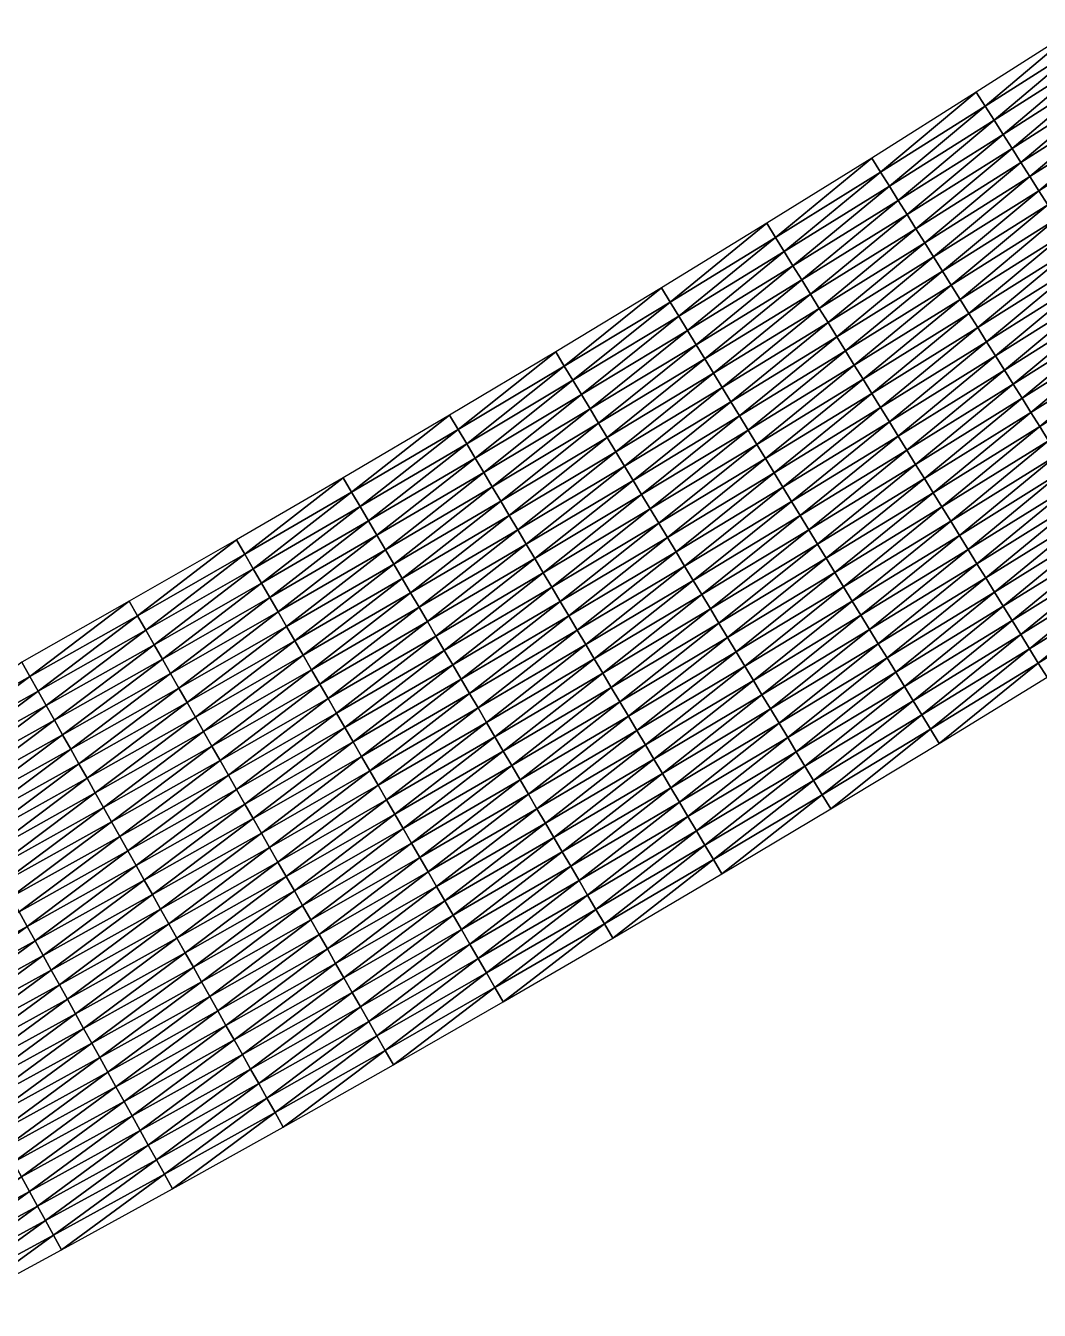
# Model space of a CAD drawing. Header units: metres. Extents: x 479979 to 482619, y 6959976 to 6961524.
# Drawn here: x 481952.3 to 482073.8, y 6960982.3 to 6961136.4 of the extents above; entities that cross this region are included whole.
import ezdxf

# ---------------------------------------------------------------- set-up
doc = ezdxf.new("R2010")
doc.units = ezdxf.units.M

msp = doc.modelspace()

# ---------------------------------------------------------------- meshes
at = {"layer": 'WORKING_PLATFORM_TOP'}
mesh = msp.add_polyface(dxfattribs=at)
corners = [(482054.803, 6961090.623, 7.905), (482067.521, 6961098.525, 7.97), (482066.46, 6961100.221, 7.977), (482072.823, 6961090.047, 7.931), (482085.547, 6961098.056, 7.996), (482084.476, 6961099.745, 8.004), (482071.763, 6961091.743, 7.939), (482083.406, 6961101.435, 8.012), (482070.702, 6961093.438, 7.946), (482082.336, 6961103.124, 8.019), (482069.642, 6961095.134, 7.954), (482081.265, 6961104.814, 8.027), (482068.581, 6961096.83, 7.962), (482080.195, 6961106.503, 8.034), (482079.125, 6961108.193, 8.042), (482078.055, 6961109.882, 8.05), (482065.4, 6961101.917, 7.985), (482076.984, 6961111.572, 8.057), (482064.339, 6961103.612, 7.993), (482075.914, 6961113.261, 8.065), (482063.279, 6961105.308, 8), (482074.844, 6961114.951, 8.073), (482062.218, 6961107.004, 8.008), (482073.773, 6961116.64, 7.58), (482061.158, 6961108.699, 7.516), (482072.703, 6961118.33, 7.588), (482060.097, 6961110.395, 7.523), (482071.633, 6961120.019, 7.596), (482059.037, 6961112.091, 7.531), (482070.562, 6961121.709, 7.603), (482057.976, 6961113.786, 7.539), (482069.492, 6961123.398, 7.611), (482056.916, 6961115.482, 7.547), (482068.422, 6961125.088, 7.619), (482055.855, 6961117.178, 7.554), (482067.351, 6961126.777, 7.626), (482054.795, 6961118.873, 7.562), (482066.281, 6961128.467, 7.634), (482090.666, 6961117.923, 8.115), (482089.586, 6961119.606, 8.123), (482088.506, 6961121.29, 8.13), (482087.426, 6961122.973, 8.138), (482086.346, 6961124.656, 7.646), (482085.266, 6961126.34, 7.653), (482084.186, 6961128.023, 7.661), (482083.106, 6961129.706, 7.668), (482082.026, 6961131.39, 7.676), (482080.946, 6961133.073, 7.684), (482079.866, 6961134.756, 7.691), (482078.786, 6961136.44, 7.699)]
mesh.append_faces([[corners[k] for k in face] for face in [(0, 1, 2), (3, 4, 5), (6, 5, 7), (8, 7, 9), (8, 9, 10), (10, 9, 11), (10, 11, 12), (12, 11, 13), (12, 13, 1), (1, 13, 14), (1, 14, 2), (2, 14, 15), (2, 15, 16), (16, 15, 17), (16, 17, 18), (18, 17, 19), (18, 19, 20), (20, 19, 21), (20, 21, 22), (22, 21, 23), (22, 23, 24), (24, 23, 25), (24, 25, 26), (26, 25, 27), (26, 27, 28), (28, 27, 29), (28, 29, 30), (30, 29, 31), (32, 31, 33), (34, 33, 35), (36, 35, 37), (14, 38, 15), (15, 39, 17), (17, 40, 19), (19, 41, 21), (21, 42, 23), (23, 42, 43), (23, 43, 25), (25, 43, 44), (25, 44, 27), (27, 44, 45), (27, 45, 29), (29, 45, 46), (29, 46, 31), (31, 46, 47), (31, 47, 33), (33, 47, 48), (33, 48, 35), (35, 48, 49), (35, 49, 37)]])
mesh = msp.add_polyface(dxfattribs=at)
corners = [(482019.962, 6961090.472, 7.35), (482032.676, 6961098.168, 7.412), (482031.636, 6961099.876, 7.42), (482018.931, 6961092.186, 7.358), (482030.595, 6961101.584, 7.428), (482017.901, 6961093.9, 7.365), (482029.554, 6961103.292, 7.435), (482016.87, 6961095.614, 7.373), (482028.514, 6961105, 7.443), (482015.84, 6961097.328, 7.381), (482036.839, 6961091.336, 7.881), (482049.55, 6961099.132, 7.944), (482048.499, 6961100.834, 7.461), (482035.798, 6961093.044, 7.432), (482047.449, 6961102.536, 7.46), (482034.758, 6961094.752, 7.396), (482046.398, 6961104.237, 7.467), (482033.717, 6961096.46, 7.404), (482045.348, 6961105.939, 7.475), (482044.297, 6961107.641, 7.483), (482043.246, 6961109.343, 7.491), (482042.196, 6961111.045, 7.498), (482041.145, 6961112.746, 7.506), (482053.753, 6961092.325, 7.913), (482066.46, 6961100.221, 7.977), (482065.4, 6961101.917, 7.985), (482052.702, 6961094.026, 7.921), (482064.339, 6961103.612, 7.993), (482051.651, 6961095.728, 7.929), (482063.279, 6961105.308, 8), (482050.601, 6961097.43, 7.936), (482062.218, 6961107.004, 8.008), (482061.158, 6961108.699, 7.516), (482060.097, 6961110.395, 7.523), (482059.037, 6961112.091, 7.531), (482057.976, 6961113.786, 7.539), (482056.916, 6961115.482, 7.547), (482055.855, 6961117.178, 7.554), (482054.795, 6961118.873, 7.562), (482053.734, 6961120.569, 7.57), (482069.492, 6961123.398, 7.611), (482068.422, 6961125.088, 7.619), (482067.351, 6961126.777, 7.626), (482066.281, 6961128.467, 7.634)]
mesh.append_faces([[corners[k] for k in face] for face in [(0, 1, 2), (3, 2, 4), (3, 4, 5), (5, 4, 6), (5, 6, 7), (7, 6, 8), (7, 8, 9), (10, 11, 12), (13, 12, 14), (13, 14, 15), (15, 14, 16), (15, 16, 17), (17, 16, 18), (17, 18, 1), (1, 18, 19), (1, 19, 2), (2, 19, 20), (2, 20, 4), (4, 20, 21), (4, 21, 6), (6, 21, 22), (6, 22, 8), (23, 24, 25), (23, 25, 26), (26, 25, 27), (26, 27, 28), (28, 27, 29), (28, 29, 30), (30, 29, 31), (30, 31, 11), (11, 31, 32), (11, 32, 12), (12, 32, 33), (12, 33, 14), (14, 33, 34), (14, 34, 16), (16, 34, 35), (16, 35, 18), (18, 35, 36), (18, 36, 19), (19, 36, 37), (19, 37, 20), (20, 37, 38), (20, 38, 21), (21, 38, 39), (21, 39, 22), (35, 40, 36), (36, 41, 37), (37, 42, 38), (38, 43, 39)]])
mesh = msp.add_polyface(dxfattribs=at)
corners = [(482061.814, 6961050.345, 7.193), (482074.765, 6961058.288, 7.258), (482073.714, 6961059.99, 7.266), (482060.773, 6961052.053, 7.201), (482072.664, 6961061.692, 7.273), (482059.733, 6961053.761, 7.209), (482071.613, 6961063.394, 7.281), (482058.692, 6961055.469, 7.217), (482070.562, 6961065.095, 7.289), (482057.651, 6961057.177, 7.225), (482069.512, 6961066.797, 7.297), (482087.671, 6961066.308, 7.323), (482086.61, 6961068.003, 7.331), (482085.55, 6961069.699, 7.339), (482084.489, 6961071.395, 7.346), (482083.429, 6961073.09, 7.354), (482082.368, 6961074.786, 7.362), (482081.308, 6961076.482, 7.369), (482068.461, 6961068.499, 7.304), (482080.247, 6961078.177, 7.49), (482067.411, 6961070.201, 7.461), (482079.186, 6961079.873, 7.885), (482066.36, 6961071.903, 7.82), (482078.126, 6961081.569, 7.893), (482065.309, 6961073.605, 7.828), (482077.065, 6961083.264, 7.9), (482064.259, 6961075.306, 7.835), (482076.005, 6961084.96, 7.908), (482063.208, 6961077.008, 7.843), (482074.944, 6961086.656, 7.916), (482062.158, 6961078.71, 7.851), (482073.884, 6961088.351, 7.923), (482061.107, 6961080.412, 7.859), (482072.823, 6961090.047, 7.931), (482060.056, 6961082.114, 7.866), (482071.763, 6961091.743, 7.939), (482059.006, 6961083.815, 7.874), (482070.702, 6961093.438, 7.946), (482057.955, 6961085.517, 7.882), (482069.642, 6961095.134, 7.954), (482056.904, 6961087.219, 7.89), (482068.581, 6961096.83, 7.962), (482093.039, 6961086.229, 7.518), (482091.969, 6961087.919, 7.95), (482090.898, 6961089.608, 7.958), (482089.828, 6961091.298, 7.966), (482088.758, 6961092.987, 7.973), (482087.687, 6961094.677, 7.981), (482086.617, 6961096.366, 7.989), (482085.547, 6961098.056, 7.996), (482084.476, 6961099.745, 8.004), (482083.406, 6961101.435, 8.012)]
mesh.append_faces([[corners[k] for k in face] for face in [(0, 1, 2), (0, 2, 3), (3, 2, 4), (5, 4, 6), (7, 6, 8), (9, 8, 10), (1, 11, 12), (1, 12, 2), (2, 12, 13), (2, 13, 4), (4, 13, 14), (4, 14, 6), (6, 14, 15), (6, 15, 8), (8, 15, 16), (8, 16, 10), (10, 16, 17), (10, 17, 18), (18, 17, 19), (18, 19, 20), (20, 19, 21), (20, 21, 22), (22, 21, 23), (22, 23, 24), (24, 23, 25), (24, 25, 26), (26, 25, 27), (26, 27, 28), (28, 27, 29), (28, 29, 30), (30, 29, 31), (30, 31, 32), (32, 31, 33), (34, 33, 35), (36, 35, 37), (38, 37, 39), (40, 39, 41), (17, 42, 19), (19, 43, 21), (21, 44, 23), (23, 45, 25), (25, 46, 27), (27, 46, 47), (27, 47, 29), (29, 47, 48), (29, 48, 31), (31, 48, 49), (31, 49, 33), (33, 50, 35), (35, 51, 37)]])
mesh = msp.add_polyface(dxfattribs=at)
corners = [(482007.536, 6961052.87, 7.625), (482020.47, 6961060.491, 7.686), (482019.449, 6961062.212, 7.694), (482024.551, 6961053.611, 7.654), (482037.481, 6961061.333, 7.716), (482036.451, 6961063.047, 7.724), (482023.531, 6961055.331, 7.662), (482035.42, 6961064.761, 7.732), (482022.51, 6961057.051, 7.67), (482034.39, 6961066.476, 7.74), (482021.49, 6961058.771, 7.678), (482033.359, 6961068.19, 7.748), (482032.329, 6961069.904, 7.756), (482031.298, 6961071.618, 7.763), (482018.429, 6961063.932, 7.702), (482030.267, 6961073.332, 7.771), (482017.408, 6961065.652, 7.709), (482029.237, 6961075.046, 7.779), (482016.388, 6961067.372, 7.717), (482028.206, 6961076.76, 7.787), (482015.367, 6961069.092, 7.725), (482027.176, 6961078.474, 7.795), (482014.347, 6961070.812, 7.733), (482026.145, 6961080.188, 7.803), (482013.327, 6961072.532, 7.741), (482025.115, 6961081.902, 7.81), (482012.306, 6961074.252, 7.749), (482024.084, 6961083.616, 7.818), (482011.286, 6961075.972, 7.757), (482023.054, 6961085.33, 7.403), (482010.265, 6961077.692, 7.374), (482022.023, 6961087.044, 7.334), (482009.245, 6961079.412, 7.273), (482020.992, 6961088.758, 7.342), (482008.224, 6961081.133, 7.281), (482019.962, 6961090.472, 7.35), (482044.123, 6961079.38, 7.826), (482043.083, 6961081.088, 7.834), (482042.042, 6961082.796, 7.842), (482041.001, 6961084.504, 7.85), (482039.961, 6961086.212, 7.857), (482038.92, 6961087.92, 7.865), (482037.879, 6961089.628, 7.873), (482036.839, 6961091.336, 7.881), (482035.798, 6961093.044, 7.432), (482034.758, 6961094.752, 7.396), (482033.717, 6961096.46, 7.404), (482032.676, 6961098.168, 7.412), (482031.636, 6961099.876, 7.42), (482018.931, 6961092.186, 7.358)]
mesh.append_faces([[corners[k] for k in face] for face in [(0, 1, 2), (3, 4, 5), (6, 5, 7), (6, 7, 8), (8, 7, 9), (8, 9, 10), (10, 9, 11), (10, 11, 1), (1, 11, 12), (1, 12, 2), (2, 12, 13), (2, 13, 14), (14, 13, 15), (14, 15, 16), (16, 15, 17), (16, 17, 18), (18, 17, 19), (18, 19, 20), (20, 19, 21), (20, 21, 22), (22, 21, 23), (22, 23, 24), (24, 23, 25), (24, 25, 26), (26, 25, 27), (26, 27, 28), (28, 27, 29), (30, 29, 31), (32, 31, 33), (34, 33, 35), (12, 36, 13), (13, 37, 15), (15, 38, 17), (17, 39, 19), (19, 40, 21), (21, 40, 41), (21, 41, 23), (23, 41, 42), (23, 42, 25), (25, 42, 43), (25, 43, 27), (27, 43, 44), (27, 44, 29), (29, 44, 45), (29, 45, 31), (31, 45, 46), (31, 46, 33), (33, 46, 47), (33, 47, 35), (35, 48, 49)]])
mesh = msp.add_polyface(dxfattribs=at)
corners = [(482035.42, 6961064.761, 7.732), (482048.286, 6961072.548, 7.795), (482047.245, 6961074.256, 7.803), (482034.39, 6961066.476, 7.74), (482046.204, 6961075.964, 7.811), (482033.359, 6961068.19, 7.748), (482045.164, 6961077.672, 7.818), (482032.329, 6961069.904, 7.756), (482044.123, 6961079.38, 7.826), (482031.298, 6961071.618, 7.763), (482043.083, 6961081.088, 7.834), (482030.267, 6961073.332, 7.771), (482042.042, 6961082.796, 7.842), (482029.237, 6961075.046, 7.779), (482041.001, 6961084.504, 7.85), (482028.206, 6961076.76, 7.787), (482039.961, 6961086.212, 7.857), (482053.489, 6961064.009, 7.756), (482066.36, 6961071.903, 7.82), (482065.309, 6961073.605, 7.828), (482052.448, 6961065.717, 7.764), (482064.259, 6961075.306, 7.835), (482051.408, 6961067.425, 7.772), (482063.208, 6961077.008, 7.843), (482050.367, 6961069.133, 7.779), (482062.158, 6961078.71, 7.851), (482049.326, 6961070.841, 7.787), (482061.107, 6961080.412, 7.859), (482060.056, 6961082.114, 7.866), (482059.006, 6961083.815, 7.874), (482057.955, 6961085.517, 7.882), (482056.904, 6961087.219, 7.89), (482055.854, 6961088.921, 7.898), (482054.803, 6961090.623, 7.905), (482053.753, 6961092.325, 7.913), (482052.702, 6961094.026, 7.921), (482051.651, 6961095.728, 7.929), (482038.92, 6961087.92, 7.865), (482050.601, 6961097.43, 7.936), (482037.879, 6961089.628, 7.873), (482049.55, 6961099.132, 7.944), (482036.839, 6961091.336, 7.881), (482048.499, 6961100.834, 7.461), (482035.798, 6961093.044, 7.432), (482072.823, 6961090.047, 7.931), (482071.763, 6961091.743, 7.939), (482070.702, 6961093.438, 7.946), (482069.642, 6961095.134, 7.954), (482068.581, 6961096.83, 7.962), (482067.521, 6961098.525, 7.97), (482066.46, 6961100.221, 7.977)]
mesh.append_faces([[corners[k] for k in face] for face in [(0, 1, 2), (3, 2, 4), (3, 4, 5), (5, 4, 6), (5, 6, 7), (7, 6, 8), (9, 8, 10), (11, 10, 12), (13, 12, 14), (15, 14, 16), (17, 18, 19), (20, 19, 21), (20, 21, 22), (22, 21, 23), (22, 23, 24), (24, 23, 25), (24, 25, 26), (26, 25, 27), (26, 27, 1), (1, 27, 28), (1, 28, 2), (2, 28, 29), (2, 29, 4), (4, 29, 30), (4, 30, 6), (6, 30, 31), (6, 31, 8), (8, 31, 32), (8, 32, 10), (10, 32, 33), (10, 33, 12), (12, 33, 34), (12, 34, 14), (14, 34, 35), (14, 35, 16), (16, 35, 36), (16, 36, 37), (37, 36, 38), (37, 38, 39), (39, 38, 40), (39, 40, 41), (41, 42, 43), (27, 44, 28), (28, 45, 29), (29, 46, 30), (30, 47, 31), (31, 48, 32), (32, 48, 49), (32, 49, 33), (33, 50, 34)]])
mesh = msp.add_polyface(dxfattribs=at)
corners = [(481990.557, 6961052.254, 7.597), (482003.495, 6961059.774, 7.657), (482002.484, 6961061.501, 7.665), (481989.557, 6961053.986, 7.605), (482001.474, 6961063.227, 7.673), (481988.557, 6961055.718, 7.613), (482000.464, 6961064.953, 7.681), (481987.557, 6961057.45, 7.621), (481999.454, 6961066.679, 7.689), (481986.557, 6961059.182, 7.629), (481998.443, 6961068.405, 7.696), (481985.557, 6961060.914, 7.637), (481997.433, 6961070.131, 7.345), (482006.525, 6961054.596, 7.633), (482019.449, 6961062.212, 7.694), (482018.429, 6961063.932, 7.702), (482005.515, 6961056.322, 7.641), (482017.408, 6961065.652, 7.709), (482004.505, 6961058.048, 7.649), (482016.388, 6961067.372, 7.717), (482015.367, 6961069.092, 7.725), (482014.347, 6961070.812, 7.733), (482013.327, 6961072.532, 7.741), (482012.306, 6961074.252, 7.749), (482011.286, 6961075.972, 7.757), (482010.265, 6961077.692, 7.374), (482009.245, 6961079.412, 7.273), (481996.423, 6961071.857, 7.212), (482008.224, 6961081.133, 7.281), (481995.413, 6961073.583, 7.22), (482007.204, 6961082.853, 7.288), (481994.402, 6961075.309, 7.228), (482006.184, 6961084.573, 7.296), (481993.392, 6961077.035, 7.236), (482005.163, 6961086.293, 7.304), (481992.382, 6961078.762, 7.244), (482004.143, 6961088.013, 7.312), (481991.372, 6961080.488, 7.252), (482003.122, 6961089.733, 7.32), (481990.362, 6961082.214, 7.26), (482023.054, 6961085.33, 7.403), (482022.023, 6961087.044, 7.334), (482020.992, 6961088.758, 7.342), (482019.962, 6961090.472, 7.35), (482018.931, 6961092.186, 7.358), (482017.901, 6961093.9, 7.365), (482016.87, 6961095.614, 7.373), (482015.84, 6961097.328, 7.381)]
mesh.append_faces([[corners[k] for k in face] for face in [(0, 1, 2), (3, 2, 4), (5, 4, 6), (7, 6, 8), (9, 8, 10), (11, 10, 12), (13, 14, 15), (13, 15, 16), (16, 15, 17), (16, 17, 18), (18, 17, 19), (18, 19, 1), (1, 19, 20), (1, 20, 2), (2, 20, 21), (2, 21, 4), (4, 21, 22), (4, 22, 6), (6, 22, 23), (6, 23, 8), (8, 23, 24), (8, 24, 10), (10, 24, 25), (10, 25, 12), (12, 25, 26), (12, 26, 27), (27, 26, 28), (27, 28, 29), (29, 28, 30), (29, 30, 31), (31, 30, 32), (31, 32, 33), (33, 32, 34), (33, 34, 35), (35, 34, 36), (35, 36, 37), (37, 36, 38), (37, 38, 39), (24, 40, 25), (25, 41, 26), (26, 42, 28), (28, 43, 30), (30, 43, 44), (30, 44, 32), (32, 44, 45), (32, 45, 34), (34, 45, 46), (34, 46, 36), (36, 46, 47), (36, 47, 38)]])
mesh = msp.add_polyface(dxfattribs=at)
corners = [(481960.632, 6961044.418, 7.514), (481973.616, 6961051.762, 7.571), (481972.627, 6961053.5, 7.579), (481959.652, 6961046.162, 7.522), (481971.637, 6961055.238, 7.288), (481958.673, 6961047.905, 7.26), (481970.647, 6961056.976, 7.095), (481957.693, 6961049.649, 7.039), (481969.658, 6961058.714, 7.103), (481956.714, 6961051.393, 7.047), (481968.668, 6961060.451, 7.111), (481955.734, 6961053.137, 7.055), (481967.678, 6961062.189, 7.119), (481977.575, 6961044.81, 7.539), (481990.557, 6961052.254, 7.597), (481989.557, 6961053.986, 7.605), (481976.586, 6961046.548, 7.547), (481988.557, 6961055.718, 7.613), (481975.596, 6961048.286, 7.555), (481987.557, 6961057.45, 7.621), (481974.606, 6961050.024, 7.563), (481986.557, 6961059.182, 7.629), (481985.557, 6961060.914, 7.637), (481984.557, 6961062.646, 7.316), (481983.557, 6961064.378, 7.153), (481982.557, 6961066.11, 7.161), (481981.557, 6961067.842, 7.169), (481980.557, 6961069.574, 7.177), (481979.557, 6961071.306, 7.185), (481966.688, 6961063.927, 7.127), (481978.557, 6961073.038, 7.193), (481965.699, 6961065.665, 7.135), (481977.557, 6961074.771, 7.201), (481964.709, 6961067.403, 7.143), (482001.474, 6961063.227, 7.673), (482000.464, 6961064.953, 7.681), (481999.454, 6961066.679, 7.689), (481998.443, 6961068.405, 7.696), (481997.433, 6961070.131, 7.345), (481996.423, 6961071.857, 7.212), (481995.413, 6961073.583, 7.22), (481994.402, 6961075.309, 7.228), (481993.392, 6961077.035, 7.236), (481992.382, 6961078.762, 7.244), (481991.372, 6961080.488, 7.252), (481990.362, 6961082.214, 7.26)]
mesh.append_faces([[corners[k] for k in face] for face in [(0, 1, 2), (3, 2, 4), (5, 4, 6), (7, 6, 8), (9, 8, 10), (11, 10, 12), (13, 14, 15), (16, 15, 17), (16, 17, 18), (18, 17, 19), (18, 19, 20), (20, 19, 21), (20, 21, 1), (1, 21, 22), (1, 22, 2), (2, 22, 23), (2, 23, 4), (4, 23, 24), (4, 24, 6), (6, 24, 25), (6, 25, 8), (8, 25, 26), (8, 26, 10), (10, 26, 27), (10, 27, 12), (12, 27, 28), (12, 28, 29), (29, 28, 30), (29, 30, 31), (31, 30, 32), (31, 32, 33), (15, 34, 17), (17, 35, 19), (19, 36, 21), (21, 37, 22), (22, 38, 23), (23, 38, 39), (23, 39, 24), (24, 39, 40), (24, 40, 25), (25, 40, 41), (25, 41, 26), (26, 41, 42), (26, 42, 27), (27, 42, 43), (27, 43, 28), (28, 43, 44), (28, 44, 30), (30, 44, 45), (30, 45, 32)]])
mesh = msp.add_polyface(dxfattribs=at)
corners = [(482035.776, 6961034.69, 7.067), (482048.818, 6961042.479, 7.13), (482047.787, 6961044.193, 7.138), (482034.756, 6961036.41, 7.075), (482046.756, 6961045.907, 7.146), (482033.735, 6961038.13, 7.083), (482045.726, 6961047.621, 7.153), (482032.715, 6961039.85, 7.091), (482044.695, 6961049.335, 7.161), (482031.694, 6961041.57, 7.099), (482043.665, 6961051.049, 7.169), (482030.674, 6961043.29, 7.107), (482042.634, 6961052.763, 7.177), (482029.653, 6961045.011, 7.115), (482041.604, 6961054.477, 7.403), (482028.633, 6961046.731, 7.374), (482040.573, 6961056.191, 7.693), (482061.814, 6961050.345, 7.193), (482060.773, 6961052.053, 7.201), (482059.733, 6961053.761, 7.209), (482058.692, 6961055.469, 7.217), (482057.651, 6961057.177, 7.225), (482056.611, 6961058.885, 7.232), (482055.57, 6961060.593, 7.24), (482054.53, 6961062.301, 7.432), (482053.489, 6961064.009, 7.756), (482052.448, 6961065.717, 7.764), (482039.543, 6961057.905, 7.701), (482051.408, 6961067.425, 7.772), (482038.512, 6961059.619, 7.708), (482050.367, 6961069.133, 7.779), (482037.481, 6961061.333, 7.716), (482049.326, 6961070.841, 7.787), (482036.451, 6961063.047, 7.724), (482048.286, 6961072.548, 7.795), (482035.42, 6961064.761, 7.732), (482047.245, 6961074.256, 7.803), (482034.39, 6961066.476, 7.74), (482072.664, 6961061.692, 7.273), (482071.613, 6961063.394, 7.281), (482070.562, 6961065.095, 7.289), (482069.512, 6961066.797, 7.297), (482068.461, 6961068.499, 7.304), (482067.411, 6961070.201, 7.461), (482066.36, 6961071.903, 7.82), (482065.309, 6961073.605, 7.828)]
mesh.append_faces([[corners[k] for k in face] for face in [(0, 1, 2), (0, 2, 3), (3, 2, 4), (3, 4, 5), (5, 4, 6), (5, 6, 7), (7, 6, 8), (7, 8, 9), (9, 8, 10), (11, 10, 12), (13, 12, 14), (15, 14, 16), (1, 17, 18), (1, 18, 2), (2, 18, 19), (2, 19, 4), (4, 19, 20), (4, 20, 6), (6, 20, 21), (6, 21, 8), (8, 21, 22), (8, 22, 10), (10, 22, 23), (10, 23, 12), (12, 23, 24), (12, 24, 14), (14, 24, 25), (14, 25, 16), (16, 25, 26), (16, 26, 27), (27, 26, 28), (27, 28, 29), (29, 28, 30), (29, 30, 31), (31, 30, 32), (31, 32, 33), (33, 32, 34), (33, 34, 35), (35, 36, 37), (18, 38, 19), (19, 39, 20), (20, 40, 21), (21, 41, 22), (22, 41, 42), (22, 42, 23), (23, 42, 43), (23, 43, 24), (24, 43, 44), (24, 44, 25), (25, 45, 26)]])
mesh = msp.add_polyface(dxfattribs=at)
corners = [(481940.282, 6961019.427, 7.356), (481953.417, 6961026.653, 7.41), (481952.448, 6961028.403, 7.418), (481939.323, 6961021.183, 7.364), (481951.479, 6961030.152, 7.426), (481938.364, 6961022.938, 7.372), (481950.51, 6961031.902, 7.434), (481937.406, 6961024.693, 7.38), (481949.541, 6961033.651, 7.443), (481936.447, 6961026.448, 7.389), (481948.572, 6961035.401, 7.451), (481956.325, 6961021.405, 7.386), (481968.467, 6961030.468, 7.45), (481955.355, 6961023.154, 7.394), (481967.488, 6961032.212, 7.458), (481954.386, 6961024.904, 7.402), (481966.508, 6961033.955, 7.466), (481965.529, 6961035.699, 7.474), (481964.549, 6961037.443, 7.482), (481963.57, 6961039.187, 7.49), (481962.59, 6961040.93, 7.498), (481961.611, 6961042.674, 7.506), (481960.632, 6961044.418, 7.514), (481947.602, 6961037.15, 7.459), (481959.652, 6961046.162, 7.522), (481946.633, 6961038.9, 7.467), (481958.673, 6961047.905, 7.26), (481945.664, 6961040.649, 7.233), (481957.693, 6961049.649, 7.039), (481944.695, 6961042.399, 6.983), (481956.714, 6961051.393, 7.047), (481943.726, 6961044.148, 6.991), (481955.734, 6961053.137, 7.055), (481942.757, 6961045.898, 7), (481954.755, 6961054.88, 7.063), (481941.788, 6961047.647, 7.008), (481953.776, 6961056.624, 7.071), (481940.819, 6961049.397, 7.016), (481952.796, 6961058.368, 7.079), (481939.849, 6961051.146, 7.024), (481951.817, 6961060.112, 7.087), (481971.637, 6961055.238, 7.288), (481970.647, 6961056.976, 7.095), (481969.658, 6961058.714, 7.103), (481968.668, 6961060.451, 7.111), (481967.678, 6961062.189, 7.119), (481966.688, 6961063.927, 7.127), (481965.699, 6961065.665, 7.135), (481964.709, 6961067.403, 7.143)]
mesh.append_faces([[corners[k] for k in face] for face in [(0, 1, 2), (3, 2, 4), (5, 4, 6), (7, 6, 8), (9, 8, 10), (11, 12, 13), (13, 12, 14), (13, 14, 15), (15, 14, 16), (15, 16, 1), (1, 16, 17), (1, 17, 2), (2, 17, 18), (2, 18, 4), (4, 18, 19), (4, 19, 6), (6, 19, 20), (6, 20, 8), (8, 20, 21), (8, 21, 10), (10, 21, 22), (10, 22, 23), (23, 22, 24), (23, 24, 25), (25, 24, 26), (25, 26, 27), (27, 26, 28), (27, 28, 29), (29, 28, 30), (29, 30, 31), (31, 30, 32), (31, 32, 33), (33, 32, 34), (33, 34, 35), (35, 34, 36), (35, 36, 37), (37, 36, 38), (37, 38, 39), (39, 38, 40), (24, 41, 26), (26, 42, 28), (28, 43, 30), (30, 44, 32), (32, 45, 34), (34, 45, 46), (34, 46, 36), (36, 46, 47), (36, 47, 38), (38, 47, 48), (38, 48, 40)]])
mesh = msp.add_polyface(dxfattribs=at)
corners = [(482000.557, 6961034.933, 7.517), (482013.597, 6961042.513, 7.577), (482012.587, 6961044.24, 7.585), (481999.557, 6961036.665, 7.525), (482011.577, 6961045.966, 7.593), (481998.557, 6961038.397, 7.533), (482010.566, 6961047.692, 7.601), (481997.557, 6961040.13, 7.541), (482009.556, 6961049.418, 7.609), (481996.557, 6961041.862, 7.549), (482008.546, 6961051.144, 7.617), (481995.557, 6961043.594, 7.557), (482007.536, 6961052.87, 7.625), (481994.557, 6961045.326, 7.565), (482006.525, 6961054.596, 7.633), (481993.557, 6961047.058, 7.573), (482005.515, 6961056.322, 7.641), (481992.557, 6961048.79, 7.581), (482004.505, 6961058.048, 7.649), (481991.557, 6961050.522, 7.589), (482003.495, 6961059.774, 7.657), (481990.557, 6961052.254, 7.597), (482002.484, 6961061.501, 7.665), (481989.557, 6961053.986, 7.605), (482017.638, 6961035.609, 7.045), (482030.674, 6961043.29, 7.107), (482029.653, 6961045.011, 7.115), (482016.628, 6961037.335, 7.053), (482028.633, 6961046.731, 7.374), (482015.617, 6961039.061, 7.345), (482027.613, 6961048.451, 7.63), (482014.607, 6961040.787, 7.569), (482026.592, 6961050.171, 7.638), (482025.572, 6961051.891, 7.646), (482024.551, 6961053.611, 7.654), (482023.531, 6961055.331, 7.662), (482022.51, 6961057.051, 7.67), (482021.49, 6961058.771, 7.678), (482020.47, 6961060.491, 7.686), (482019.449, 6961062.212, 7.694), (482031.694, 6961041.57, 7.099), (482043.665, 6961051.049, 7.169), (482042.634, 6961052.763, 7.177), (482041.604, 6961054.477, 7.403), (482040.573, 6961056.191, 7.693), (482039.543, 6961057.905, 7.701), (482038.512, 6961059.619, 7.708), (482037.481, 6961061.333, 7.716), (482036.451, 6961063.047, 7.724)]
mesh.append_faces([[corners[k] for k in face] for face in [(0, 1, 2), (3, 2, 4), (5, 4, 6), (5, 6, 7), (7, 6, 8), (7, 8, 9), (9, 8, 10), (9, 10, 11), (11, 10, 12), (11, 12, 13), (13, 12, 14), (13, 14, 15), (15, 14, 16), (15, 16, 17), (17, 16, 18), (17, 18, 19), (19, 18, 20), (19, 20, 21), (21, 22, 23), (24, 25, 26), (27, 26, 28), (27, 28, 29), (29, 28, 30), (29, 30, 31), (31, 30, 32), (31, 32, 1), (1, 32, 33), (1, 33, 2), (2, 33, 34), (2, 34, 4), (4, 34, 35), (4, 35, 6), (6, 35, 36), (6, 36, 8), (8, 36, 37), (8, 37, 10), (10, 37, 38), (10, 38, 12), (12, 39, 14), (40, 41, 25), (25, 42, 26), (26, 43, 28), (28, 44, 30), (30, 44, 45), (30, 45, 32), (32, 45, 46), (32, 46, 33), (33, 46, 47), (33, 47, 34), (34, 48, 35)]])
mesh = msp.add_polyface(dxfattribs=at)
corners = [(481957.294, 6961019.655, 7.378), (481970.426, 6961026.98, 7.433), (481969.446, 6961028.724, 7.441), (481956.325, 6961021.405, 7.386), (481968.467, 6961030.468, 7.45), (481974.344, 6961020.005, 7.401), (481987.473, 6961027.431, 7.458), (481986.483, 6961029.169, 7.466), (481973.364, 6961021.749, 7.409), (481985.493, 6961030.906, 7.475), (481972.385, 6961023.493, 7.417), (481984.503, 6961032.644, 7.483), (481971.405, 6961025.236, 7.425), (481983.514, 6961034.382, 7.491), (481982.524, 6961036.12, 7.499), (481981.534, 6961037.858, 7.507), (481980.545, 6961039.596, 7.515), (481967.488, 6961032.212, 7.458), (481979.555, 6961041.334, 7.523), (481966.508, 6961033.955, 7.466), (481978.565, 6961043.072, 7.531), (481965.529, 6961035.699, 7.474), (481977.575, 6961044.81, 7.539), (481964.549, 6961037.443, 7.482), (481976.586, 6961046.548, 7.547), (481963.57, 6961039.187, 7.49), (481975.596, 6961048.286, 7.555), (481962.59, 6961040.93, 7.498), (481974.606, 6961050.024, 7.563), (481961.611, 6961042.674, 7.506), (481973.616, 6961051.762, 7.571), (481960.632, 6961044.418, 7.514), (481972.627, 6961053.5, 7.579), (481959.652, 6961046.162, 7.522), (481989.452, 6961023.955, 7.288), (482001.557, 6961033.201, 7.509), (481988.462, 6961025.693, 7.45), (482000.557, 6961034.933, 7.517), (481999.557, 6961036.665, 7.525), (481998.557, 6961038.397, 7.533), (481997.557, 6961040.13, 7.541), (481996.557, 6961041.862, 7.549), (481995.557, 6961043.594, 7.557), (481994.557, 6961045.326, 7.565), (481993.557, 6961047.058, 7.573), (481992.557, 6961048.79, 7.581), (481991.557, 6961050.522, 7.589), (481990.557, 6961052.254, 7.597), (481989.557, 6961053.986, 7.605)]
mesh.append_faces([[corners[k] for k in face] for face in [(0, 1, 2), (3, 2, 4), (5, 6, 7), (8, 7, 9), (8, 9, 10), (10, 9, 11), (10, 11, 12), (12, 11, 13), (12, 13, 1), (1, 13, 14), (1, 14, 2), (2, 14, 15), (2, 15, 4), (4, 15, 16), (4, 16, 17), (17, 16, 18), (17, 18, 19), (19, 18, 20), (19, 20, 21), (21, 20, 22), (21, 22, 23), (23, 22, 24), (23, 24, 25), (25, 24, 26), (25, 26, 27), (27, 26, 28), (27, 28, 29), (29, 28, 30), (29, 30, 31), (31, 32, 33), (34, 35, 36), (36, 37, 6), (6, 38, 7), (7, 39, 9), (9, 40, 11), (11, 40, 41), (11, 41, 13), (13, 41, 42), (13, 42, 14), (14, 42, 43), (14, 43, 15), (15, 43, 44), (15, 44, 16), (16, 44, 45), (16, 45, 18), (18, 45, 46), (18, 46, 20), (20, 46, 47), (20, 47, 22), (22, 48, 24)]])
mesh = msp.add_polyface(dxfattribs=at)
corners = [(481996.38, 6961011.789, 6.886), (482009.557, 6961019.345, 6.945), (482008.557, 6961021.077, 6.953), (481995.39, 6961013.527, 6.894), (482007.557, 6961022.809, 6.961), (481994.401, 6961015.265, 6.902), (482006.557, 6961024.541, 6.969), (481993.411, 6961017.003, 6.91), (482005.557, 6961026.273, 6.977), (481992.421, 6961018.741, 6.918), (482004.557, 6961028.005, 6.985), (481991.432, 6961020.479, 6.926), (482003.557, 6961029.737, 6.993), (481990.442, 6961022.217, 6.934), (482002.557, 6961031.469, 7.316), (481989.452, 6961023.955, 7.288), (482001.557, 6961033.201, 7.509), (481988.462, 6961025.693, 7.45), (482000.557, 6961034.933, 7.517), (481987.473, 6961027.431, 7.458), (481999.557, 6961036.665, 7.525), (481986.483, 6961029.169, 7.466), (481998.557, 6961038.397, 7.533), (481985.493, 6961030.906, 7.475), (481997.557, 6961040.13, 7.541), (482022.689, 6961026.979, 7.006), (482021.679, 6961028.705, 7.014), (482020.669, 6961030.431, 7.021), (482019.658, 6961032.157, 7.029), (482018.648, 6961033.883, 7.037), (482017.638, 6961035.609, 7.045), (482016.628, 6961037.335, 7.053), (482015.617, 6961039.061, 7.345), (482014.607, 6961040.787, 7.569), (482013.597, 6961042.513, 7.577), (482012.587, 6961044.24, 7.585), (482011.577, 6961045.966, 7.593), (482035.776, 6961034.69, 7.067), (482034.756, 6961036.41, 7.075), (482033.735, 6961038.13, 7.083), (482032.715, 6961039.85, 7.091), (482031.694, 6961041.57, 7.099), (482030.674, 6961043.29, 7.107), (482029.653, 6961045.011, 7.115)]
mesh.append_faces([[corners[k] for k in face] for face in [(0, 1, 2), (0, 2, 3), (3, 2, 4), (3, 4, 5), (5, 4, 6), (5, 6, 7), (7, 6, 8), (7, 8, 9), (9, 8, 10), (9, 10, 11), (11, 10, 12), (11, 12, 13), (13, 12, 14), (13, 14, 15), (15, 14, 16), (17, 16, 18), (19, 18, 20), (21, 20, 22), (23, 22, 24), (1, 25, 26), (1, 26, 2), (2, 26, 27), (2, 27, 4), (4, 27, 28), (4, 28, 6), (6, 28, 29), (6, 29, 8), (8, 29, 30), (8, 30, 10), (10, 30, 31), (10, 31, 12), (12, 31, 32), (12, 32, 14), (14, 32, 33), (14, 33, 16), (16, 33, 34), (16, 34, 18), (18, 35, 20), (20, 36, 22), (25, 37, 38), (25, 38, 26), (26, 38, 39), (26, 39, 27), (27, 39, 40), (27, 40, 28), (28, 40, 41), (28, 41, 29), (29, 41, 42), (29, 42, 30), (30, 43, 31)]])
mesh = msp.add_polyface(dxfattribs=at)
corners = [(481956.582, 6960989.589, 6.717), (481969.892, 6960996.911, 6.772), (481968.923, 6960998.661, 6.78), (481955.623, 6960991.345, 6.725), (481967.954, 6961000.41, 6.788), (481954.664, 6960993.1, 6.733), (481966.985, 6961002.16, 6.796), (481953.705, 6960994.855, 6.742), (481966.016, 6961003.909, 6.804), (481952.747, 6960996.61, 6.75), (481965.047, 6961005.659, 6.813), (481983.159, 6961004.311, 6.828), (481982.179, 6961006.055, 6.836), (481981.2, 6961007.799, 6.844), (481980.22, 6961009.543, 6.852), (481979.241, 6961011.286, 6.861), (481978.261, 6961013.03, 6.869), (481977.282, 6961014.774, 6.877), (481964.078, 6961007.408, 6.821), (481976.302, 6961016.518, 7.26), (481963.108, 6961009.158, 7.233), (481975.323, 6961018.261, 7.393), (481962.139, 6961010.908, 7.337), (481974.344, 6961020.005, 7.401), (481961.17, 6961012.657, 7.345), (481973.364, 6961021.749, 7.409), (481960.201, 6961014.407, 7.353), (481972.385, 6961023.493, 7.417), (481959.232, 6961016.156, 7.361), (481971.405, 6961025.236, 7.425), (481958.263, 6961017.906, 7.369), (481970.426, 6961026.98, 7.433), (481957.294, 6961019.655, 7.378), (481996.38, 6961011.789, 6.886), (481995.39, 6961013.527, 6.894), (481994.401, 6961015.265, 6.902), (481993.411, 6961017.003, 6.91), (481992.421, 6961018.741, 6.918), (481991.432, 6961020.479, 6.926), (481990.442, 6961022.217, 6.934), (481989.452, 6961023.955, 7.288), (481988.462, 6961025.693, 7.45), (481987.473, 6961027.431, 7.458), (481986.483, 6961029.169, 7.466)]
mesh.append_faces([[corners[k] for k in face] for face in [(0, 1, 2), (3, 2, 4), (5, 4, 6), (7, 6, 8), (9, 8, 10), (1, 11, 12), (1, 12, 2), (2, 12, 13), (2, 13, 4), (4, 13, 14), (4, 14, 6), (6, 14, 15), (6, 15, 8), (8, 15, 16), (8, 16, 10), (10, 16, 17), (10, 17, 18), (18, 17, 19), (18, 19, 20), (20, 19, 21), (20, 21, 22), (22, 21, 23), (22, 23, 24), (24, 23, 25), (24, 25, 26), (26, 25, 27), (26, 27, 28), (28, 27, 29), (28, 29, 30), (30, 29, 31), (30, 31, 32), (11, 33, 34), (11, 34, 12), (12, 34, 35), (12, 35, 13), (13, 35, 36), (13, 36, 14), (14, 36, 37), (14, 37, 15), (15, 37, 38), (15, 38, 16), (16, 38, 39), (16, 39, 17), (17, 39, 40), (17, 40, 19), (19, 40, 41), (19, 41, 21), (21, 41, 42), (21, 42, 23), (23, 43, 25)]])
mesh = msp.add_polyface(dxfattribs=at)
corners = [(481943.227, 6960982.345, 6.664), (481956.582, 6960989.589, 6.717), (481955.623, 6960991.345, 6.725), (481942.279, 6960984.106, 6.672), (481954.664, 6960993.1, 6.733), (481941.33, 6960985.866, 6.68), (481953.705, 6960994.855, 6.742), (481940.382, 6960987.627, 6.688), (481952.747, 6960996.61, 6.75), (481939.433, 6960989.388, 6.697), (481951.788, 6960998.365, 6.758), (481938.485, 6960991.149, 6.705), (481950.829, 6961000.12, 6.766), (481937.536, 6960992.91, 6.713), (481949.87, 6961001.876, 7.206), (481936.588, 6960994.67, 7.18), (481948.911, 6961003.631, 7.282), (481935.639, 6960996.431, 7.23), (481947.952, 6961005.386, 7.291), (481934.691, 6960998.192, 7.238), (481946.994, 6961007.141, 7.299), (481933.742, 6960999.953, 7.246), (481946.035, 6961008.896, 7.307), (481932.794, 6961001.713, 7.254), (481945.076, 6961010.652, 7.315), (481968.923, 6960998.661, 6.78), (481967.954, 6961000.41, 6.788), (481966.985, 6961002.16, 6.796), (481966.016, 6961003.909, 6.804), (481965.047, 6961005.659, 6.813), (481964.078, 6961007.408, 6.821), (481963.108, 6961009.158, 7.233), (481962.139, 6961010.908, 7.337), (481961.17, 6961012.657, 7.345), (481960.201, 6961014.407, 7.353), (481959.232, 6961016.156, 7.361), (481958.263, 6961017.906, 7.369), (481957.294, 6961019.655, 7.378), (481944.117, 6961012.407, 7.323), (481956.325, 6961021.405, 7.386), (481943.158, 6961014.162, 7.331), (481955.355, 6961023.154, 7.394), (481942.2, 6961015.917, 7.34), (481954.386, 6961024.904, 7.402), (481941.241, 6961017.672, 7.348), (481953.417, 6961026.653, 7.41), (481940.282, 6961019.427, 7.356), (481952.448, 6961028.403, 7.418), (481939.323, 6961021.183, 7.364), (481969.446, 6961028.724, 7.441)]
mesh.append_faces([[corners[k] for k in face] for face in [(0, 1, 2), (0, 2, 3), (3, 2, 4), (3, 4, 5), (5, 4, 6), (5, 6, 7), (7, 6, 8), (7, 8, 9), (9, 8, 10), (9, 10, 11), (11, 10, 12), (11, 12, 13), (13, 12, 14), (13, 14, 15), (15, 14, 16), (17, 16, 18), (19, 18, 20), (21, 20, 22), (23, 22, 24), (1, 25, 2), (2, 26, 4), (4, 27, 6), (6, 28, 8), (8, 29, 10), (10, 29, 30), (10, 30, 12), (12, 30, 31), (12, 31, 14), (14, 31, 32), (14, 32, 16), (16, 32, 33), (16, 33, 18), (18, 33, 34), (18, 34, 20), (20, 34, 35), (20, 35, 22), (22, 35, 36), (22, 36, 24), (24, 36, 37), (24, 37, 38), (38, 37, 39), (38, 39, 40), (40, 39, 41), (40, 41, 42), (42, 41, 43), (42, 43, 44), (44, 43, 45), (44, 45, 46), (46, 47, 48), (37, 49, 39)]])

doc.saveas('drawing.dxf')
